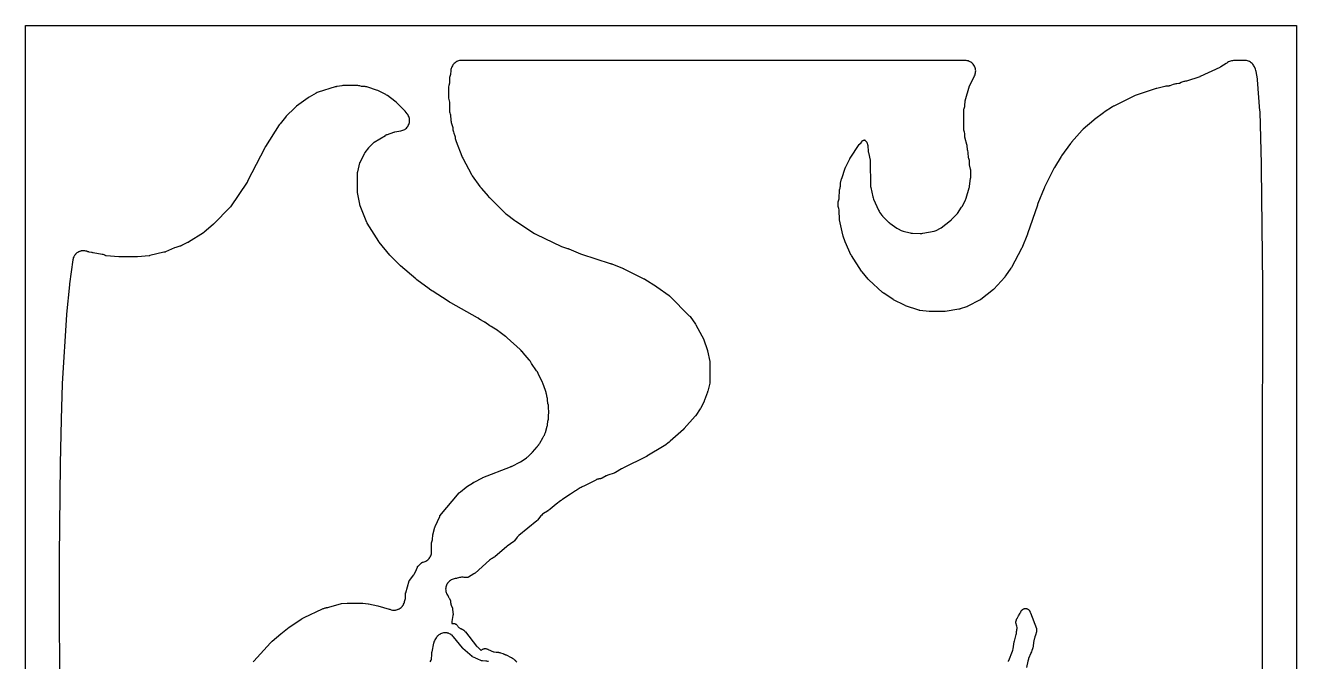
# Model space of a CAD drawing. Header units: millimetres. Extents: x 0 to 300, y 0 to 300.
# Drawn here: x 0 to 299.9, y 150 to 300 of the extents above; entities that cross this region are included whole.
import ezdxf

# ---------------------------------------------------------------- set-up
doc = ezdxf.new("R2010")
doc.units = ezdxf.units.MM
doc.layers.add('CUT', color=7, linetype='CONTINUOUS')

msp = doc.modelspace()

# ---------------------------------------------------------------- linework, layer by layer
at = {"layer": 'CUT'}
for points in [[(0, 0.06), (0, 299.94), (0, 299.95), (0, 299.98), (0, 299.99), (0.01, 300), (0.02, 300), (0.05, 300), (0.06, 300), (299.85, 300), (299.86, 300), (299.89, 300), (299.9, 300), (299.91, 300), (299.91, 299.99), (299.91, 299.98), (299.91, 299.95), (299.91, 299.94), (299.91, 0.06)], [(291.88, 113.52), (291.89, 159.26), (291.89, 159.28), (291.89, 159.3), (291.9, 159.51), (291.9, 159.52), (291.9, 192.03), (291.91, 238.92), (291.91, 238.94), (291.66, 266.31), (291.66, 266.36), (291.63, 267.35), (291.63, 267.37), (291.63, 267.38), (291.29, 279.65), (291.29, 279.69), (291.28, 279.89), (290.7, 287.17), (290.67, 287.42), (290.36, 289.13), (290.29, 289.4), (290.2, 289.66), (289.96, 290.22), (289.85, 290.45), (289.72, 290.65), (289.57, 290.85), (289.41, 291.03), (289.22, 291.19), (289.02, 291.33), (288.81, 291.46), (288.59, 291.56), (288.36, 291.64), (288.12, 291.7), (287.88, 291.73), (287.63, 291.74), (285.02, 291.71), (284.77, 291.69), (284.53, 291.65), (284.29, 291.59), (284.05, 291.5), (283.83, 291.39), (283.62, 291.26), (283.42, 291.11), (283.31, 291.01), (283.3, 291.01), (283.28, 290.99), (282.04, 290.25), (282, 290.23), (281.99, 290.22), (281.96, 290.21), (281.88, 290.16), (281.78, 290.11), (277.19, 287.95), (277.17, 287.94), (277.13, 287.93), (277.12, 287.92), (277.08, 287.91), (273.94, 286.86), (273.86, 286.84), (273.85, 286.84), (273.83, 286.83), (273.82, 286.83), (273.81, 286.83), (273.8, 286.82), (273.78, 286.82), (273.74, 286.82), (273.5, 286.79), (273.28, 286.75), (273.06, 286.7), (272.86, 286.62), (272.65, 286.53), (272.26, 286.32), (272.23, 286.31), (272.19, 286.29), (272.16, 286.28), (272.14, 286.28), (272.13, 286.27), (272.12, 286.27), (272.1, 286.27), (271.63, 286.25), (271.4, 286.22), (271.17, 286.18), (271.13, 286.17), (270.83, 286.07), (269.99, 285.74), (269.98, 285.73), (269.97, 285.73), (269.94, 285.72), (269.92, 285.72), (269.86, 285.72), (269.75, 285.71), (269.47, 285.69), (269.46, 285.69), (269.42, 285.69), (269.3, 285.68), (269.26, 285.68), (269.05, 285.66), (268.85, 285.61), (266.93, 285.13), (266.9, 285.12), (266.85, 285.11), (266.78, 285.1), (266.52, 285.03), (261.84, 283.46), (261.52, 283.33), (261.5, 283.32), (261.5, 283.31), (256.83, 280.97), (256.74, 280.93), (256.47, 280.78), (254.49, 279.52), (254.33, 279.41), (252.25, 277.85), (252.15, 277.77), (252.09, 277.72), (252.04, 277.68), (249.57, 275.52), (249.45, 275.41), (249.43, 275.39), (249.33, 275.28), (246.83, 272.47), (246.82, 272.46), (246.8, 272.43), (246.73, 272.36), (246.69, 272.32), (246.58, 272.17), (244.46, 269.29), (244.33, 269.1), (242.77, 266.52), (242.76, 266.49), (242.73, 266.44), (242.69, 266.37), (242.64, 266.28), (242.63, 266.27), (240.44, 261.9), (240.42, 261.86), (240.4, 261.82), (240.32, 261.63), (238.87, 257.99), (238.81, 257.81), (238.76, 257.67), (238.75, 257.63), (236.46, 250.86), (236.46, 250.85), (236.46, 250.84), (236.43, 250.76), (235.07, 247.5), (235.06, 247.48), (235.06, 247.47), (235.04, 247.44), (232.62, 242.89), (232.6, 242.85), (232.6, 242.84), (232.52, 242.73), (231.23, 240.95), (231.2, 240.91), (231.13, 240.81), (231.1, 240.77), (231.08, 240.74), (231.06, 240.71), (231.04, 240.68), (228.48, 237.84), (228.47, 237.82), (228.45, 237.8), (228.41, 237.77), (225.38, 235.34), (225.36, 235.32), (225.35, 235.32), (225.33, 235.3), (225.27, 235.27), (222.16, 233.7), (222.1, 233.67), (222.08, 233.66), (222.01, 233.64), (220.55, 233.15), (220.48, 233.12), (220.46, 233.11), (220.41, 233.1), (220.39, 233.09), (220.37, 233.09), (220.32, 233.08), (220.27, 233.07), (220.2, 233.07), (217.03, 232.53), (216.98, 232.52), (216.95, 232.52), (216.91, 232.52), (216.83, 232.52), (213.35, 232.53), (213.34, 232.53), (213.33, 232.53), (213.27, 232.53), (213.21, 232.54), (211.01, 232.8), (210.98, 232.8), (210.97, 232.8), (210.95, 232.81), (210.94, 232.81), (210.91, 232.82), (210.86, 232.83), (210.82, 232.84), (207.62, 233.91), (207.56, 233.94), (207.44, 234), (207.43, 234), (204.84, 235.29), (204.82, 235.3), (204.73, 235.35), (202.55, 236.83), (202.52, 236.85), (202.51, 236.86), (202.45, 236.9), (202.3, 237), (202.29, 237.01), (202.28, 237.01), (202.24, 237.05), (198.96, 240.04), (198.84, 240.16), (197.42, 241.86), (197.39, 241.9), (197.34, 241.96), (197.33, 241.98), (197.25, 242.08), (194.89, 245.74), (194.79, 245.88), (194.77, 245.92), (193.46, 248.82), (193.44, 248.87), (193.42, 248.94), (192.96, 250.31), (192.96, 250.32), (192.94, 250.37), (192.89, 250.52), (192.89, 250.53), (192.87, 250.57), (192.86, 250.61), (192.85, 250.62), (192.84, 250.65), (192.84, 250.66), (192.05, 254.17), (192.04, 254.2), (192.04, 254.22), (192.04, 254.28), (191.99, 256.28), (191.97, 256.55), (191.92, 256.81), (191.84, 257.06), (191.77, 257.28), (191.76, 257.3), (191.76, 257.32), (191.75, 257.42), (191.75, 258.23), (191.76, 258.33), (191.76, 258.35), (191.78, 258.4), (191.86, 258.64), (191.93, 258.89), (191.98, 259.14), (192, 259.4), (192.04, 261.02), (192.04, 261.07), (192.04, 261.09), (192.05, 261.12), (192.05, 261.13), (192.1, 261.24), (192.17, 261.45), (192.23, 261.66), (192.26, 261.87), (192.28, 262.09), (192.3, 262.63), (192.31, 262.73), (192.31, 262.77), (192.31, 262.78), (192.31, 262.79), (192.31, 262.8), (192.32, 262.81), (192.32, 262.84), (192.58, 263.85), (192.59, 263.88), (192.59, 263.89), (192.6, 263.93), (193.4, 266.33), (193.42, 266.4), (193.48, 266.5), (193.48, 266.51), (194.49, 268.55), (194.53, 268.62), (194.54, 268.64), (194.58, 268.71), (196.74, 271.92), (196.78, 271.97), (196.78, 271.98), (196.79, 271.99), (196.8, 272), (196.84, 272.03), (196.85, 272.04), (196.87, 272.06), (197.15, 272.35), (197.16, 272.37), (197.17, 272.38), (197.18, 272.39), (197.19, 272.4), (197.2, 272.41), (197.21, 272.42), (197.61, 272.84), (197.66, 272.88), (197.67, 272.89), (197.68, 272.9), (197.71, 272.91), (197.76, 272.93), (197.8, 272.94), (197.82, 272.95), (197.88, 272.97), (197.89, 272.97), (197.97, 272.98), (197.99, 272.99), (198, 272.99), (198.01, 272.99), (198.01, 272.98), (198.02, 272.98), (198.03, 272.97), (198.12, 272.89), (198.4, 272.6), (198.43, 272.57), (198.44, 272.55), (198.46, 272.53), (198.47, 272.52), (198.48, 272.48), (198.77, 271.72), (198.78, 271.69), (198.78, 271.68), (198.79, 271.65), (198.79, 271.63), (198.79, 271.52), (198.84, 270.42), (198.86, 270.21), (198.9, 270), (199.29, 268.22), (199.29, 268.21), (199.3, 268.18), (199.31, 268.12), (199.33, 268.06), (199.33, 268.05), (199.33, 268.04), (199.33, 268.03), (199.33, 268), (199.33, 267.94), (199.4, 262.25), (199.42, 262.01), (199.45, 261.77), (199.91, 259.58), (199.98, 259.31), (200.08, 259.06), (201.28, 256.41), (201.39, 256.2), (201.51, 256), (201.96, 255.36), (202.01, 255.3), (202.04, 255.26), (202.11, 255.18), (202.18, 255.08), (202.24, 255.01), (202.37, 254.87), (203.52, 253.72), (203.73, 253.54), (203.78, 253.5), (203.91, 253.4), (205.58, 252.23), (205.73, 252.13), (205.89, 252.04), (206.61, 251.68), (206.85, 251.58), (207.1, 251.5), (208.71, 251.08), (208.98, 251.03), (209.26, 251), (211.14, 250.94), (211.22, 250.94), (211.24, 250.94), (211.48, 250.95), (211.72, 250.99), (214.39, 251.51), (214.62, 251.56), (214.85, 251.64), (215.07, 251.74), (215.72, 252.08), (215.9, 252.19), (216.07, 252.31), (218.25, 253.97), (218.51, 254.19), (218.52, 254.2), (218.53, 254.21), (219.62, 255.31), (219.77, 255.48), (219.9, 255.66), (220.89, 257.11), (221.07, 257.4), (221.79, 258.84), (221.87, 259.04), (221.95, 259.25), (222.68, 261.7), (222.72, 261.89), (222.76, 262.08), (223, 263.87), (223.02, 264.18), (223.03, 265.57), (223.02, 265.85), (222.97, 266.13), (222.81, 266.85), (222.78, 266.96), (222.78, 267.04), (222.74, 267.94), (222.72, 268.17), (222.67, 268.4), (222.61, 268.63), (222.54, 268.79), (222.54, 268.81), (222.53, 268.82), (222.53, 268.84), (222.52, 268.85), (222.5, 268.92), (222.5, 268.94), (222.5, 268.96), (222.5, 268.97), (222.46, 269.87), (222.43, 270.15), (222.37, 270.42), (222.29, 270.68), (222.24, 270.79), (222.24, 270.81), (222.23, 270.85), (222.23, 270.87), (222.2, 271.43), (222.17, 271.69), (222.11, 271.95), (221.74, 273.34), (221.73, 273.38), (221.67, 273.62), (221.67, 273.63), (221.67, 273.64), (221.67, 273.73), (221.65, 274.26), (221.62, 274.53), (221.57, 274.8), (221.49, 275.06), (221.41, 275.28), (221.4, 275.29), (221.4, 275.3), (221.4, 275.31), (221.4, 275.33), (221.4, 280.13), (221.4, 280.15), (221.4, 280.17), (221.41, 280.21), (221.42, 280.24), (221.43, 280.26), (221.49, 280.42), (221.56, 280.66), (221.61, 280.91), (221.64, 281.17), (221.68, 282.05), (221.68, 282.16), (221.68, 282.17), (221.68, 282.19), (221.7, 282.25), (222.77, 285.73), (222.79, 285.79), (222.8, 285.82), (223.94, 288.11), (224.04, 288.33), (224.11, 288.56), (224.16, 288.79), (224.19, 289.03), (224.2, 289.27), (224.18, 289.52), (224.14, 289.75), (224.08, 289.99), (223.99, 290.21), (223.89, 290.43), (223.76, 290.64), (223.61, 290.83), (223.45, 291.01), (223.27, 291.17), (223.07, 291.31), (222.86, 291.43), (222.64, 291.53), (222.42, 291.62), (222.18, 291.67), (221.94, 291.71), (221.7, 291.72), (137.71, 291.74), (102.92, 291.75), (102.68, 291.74), (102.44, 291.7), (102.21, 291.65), (101.98, 291.57), (101.77, 291.47), (101.56, 291.35), (101.36, 291.21), (101.18, 291.05), (101.02, 290.87), (100.87, 290.68), (100.74, 290.48), (100.64, 290.26), (100.6, 290.16), (100.59, 290.14), (100.55, 290.05), (100.55, 290.04), (100.47, 289.83), (100.4, 289.6), (100.35, 289.36), (100.33, 289.12), (100.31, 288.64), (100.31, 288.54), (100.29, 288.46), (100.28, 288.44), (100.19, 288.22), (100.13, 287.98), (100.08, 287.74), (100.06, 287.5), (100.02, 286.4), (100.02, 286.32), (100.02, 286.31), (100.01, 286.26), (100, 286.22), (99.98, 286.15), (99.96, 286.11), (99.94, 286.05), (99.87, 285.8), (99.83, 285.55), (99.81, 285.3), (99.78, 283.38), (99.79, 283.11), (99.83, 282.85), (100.02, 281.88), (100.03, 281.85), (100.03, 281.82), (100.03, 281.79), (100.03, 281.74), (100.03, 281.72), (100.07, 279.92), (100.09, 279.64), (100.15, 279.36), (100.23, 279.09), (100.26, 279.01), (100.29, 278.95), (100.3, 278.91), (100.3, 278.9), (100.3, 278.89), (100.3, 278.88), (100.3, 278.82), (100.3, 278.75), (100.35, 277.76), (100.37, 277.55), (100.41, 277.35), (100.46, 277.14), (100.83, 275.96), (100.85, 275.88), (100.85, 275.87), (100.85, 275.78), (100.87, 275.4), (100.9, 275.14), (100.96, 274.88), (101.04, 274.63), (101.3, 273.96), (101.31, 273.93), (101.38, 273.77), (101.39, 273.73), (101.39, 273.72), (101.4, 273.71), (101.4, 273.7), (101.4, 273.67), (101.43, 273.37), (101.46, 273.12), (101.52, 272.89), (101.6, 272.66), (102.98, 269.19), (102.99, 269.16), (103.06, 268.96), (103.17, 268.74), (105.25, 264.88), (105.24, 264.88), (105.25, 264.86), (105.28, 264.82), (105.34, 264.7), (105.44, 264.54), (107.21, 262.02), (107.35, 261.85), (107.41, 261.79), (107.49, 261.69), (107.5, 261.68), (107.53, 261.65), (109.24, 259.66), (109.28, 259.62), (109.43, 259.45), (109.45, 259.43), (109.47, 259.42), (113.29, 255.67), (113.53, 255.46), (115.49, 253.97), (115.54, 253.93), (115.7, 253.81), (120.12, 250.94), (120.4, 250.79), (126.5, 247.87), (126.71, 247.78), (126.93, 247.71), (127.91, 247.44), (127.98, 247.42), (127.99, 247.41), (128.04, 247.39), (128.07, 247.38), (128.17, 247.34), (128.2, 247.32), (130.97, 246.17), (131.16, 246.1), (138, 243.89), (138.08, 243.86), (138.16, 243.84), (138.2, 243.82), (138.22, 243.81), (138.26, 243.8), (138.29, 243.79), (138.33, 243.78), (138.34, 243.78), (140.85, 242.77), (140.87, 242.76), (141.01, 242.7), (141.08, 242.67), (141.2, 242.62), (145.94, 240.25), (146.02, 240.22), (146.04, 240.21), (146.12, 240.16), (148.89, 238.48), (148.9, 238.47), (148.92, 238.46), (149.01, 238.39), (151.87, 236.28), (151.94, 236.22), (151.97, 236.2), (152.01, 236.16), (156.63, 231.54), (156.72, 231.44), (156.73, 231.44), (156.75, 231.41), (156.82, 231.33), (158.1, 229.56), (158.12, 229.52), (158.18, 229.42), (160.05, 225.95), (160.07, 225.92), (160.07, 225.9), (160.08, 225.89), (160.09, 225.86), (160.84, 223.61), (160.85, 223.56), (160.88, 223.48), (160.91, 223.39), (160.92, 223.34), (160.95, 223.27), (160.95, 223.26), (160.96, 223.24), (161.49, 220.79), (161.5, 220.75), (161.5, 220.71), (161.5, 220.69), (161.49, 215.9), (161.49, 215.89), (161.47, 215.74), (161.46, 215.68), (161.45, 215.67), (160.98, 213.75), (160.95, 213.65), (160.94, 213.63), (160.91, 213.54), (160.2, 211.6), (160.15, 211.48), (160.13, 211.43), (160.11, 211.37), (160.03, 211.19), (159.27, 209.71), (159.22, 209.6), (159.2, 209.57), (158.17, 208.03), (158.08, 207.92), (158.07, 207.9), (158.04, 207.87), (155.46, 204.95), (155.44, 204.93), (155.43, 204.92), (155.4, 204.89), (155.33, 204.83), (155.3, 204.81), (155.23, 204.76), (152.15, 201.98), (152.06, 201.89), (151.95, 201.78), (151.92, 201.75), (150.88, 200.98), (150.85, 200.96), (150.82, 200.94), (150.78, 200.91), (150.69, 200.85), (146.61, 198.4), (146.6, 198.39), (146.57, 198.38), (146.57, 198.37), (146.56, 198.37), (140.94, 195.59), (140.88, 195.56), (140.87, 195.56), (140.67, 195.45), (139.25, 194.58), (139.17, 194.55), (139.01, 194.47), (138.99, 194.46), (138.94, 194.44), (137.42, 193.94), (137.22, 193.86), (137.06, 193.78), (137.02, 193.76), (136.05, 193.27), (135.92, 193.2), (135.84, 193.14), (135.83, 193.14), (135.82, 193.14), (135.8, 193.14), (135.78, 193.13), (135.77, 193.13), (135.73, 193.12), (135.71, 193.12), (135.53, 193.1), (135.46, 193.09), (135.41, 193.08), (135.32, 193.06), (135.19, 193.04), (134.98, 192.98), (134.78, 192.9), (134.77, 192.9), (134.58, 192.81), (134.57, 192.81), (131.94, 191.42), (131.35, 191.19), (131.12, 191.08), (130.89, 190.95), (130.18, 190.49), (129.99, 190.38), (129.98, 190.38), (129.96, 190.37), (129.79, 190.28), (129.77, 190.27), (129.76, 190.27), (129.56, 190.14), (129.55, 190.14), (128.62, 189.51), (128.24, 189.25), (126.73, 188.23), (126.54, 188.11), (126.49, 188.08), (126.47, 188.06), (126.46, 188.06), (126.37, 187.99), (126.36, 187.98), (126.32, 187.95), (126.29, 187.94), (126.28, 187.93), (125.24, 187.1), (123.82, 185.97), (123.79, 185.95), (123.72, 185.88), (123.26, 185.52), (123.22, 185.49), (123.18, 185.46), (123.14, 185.44), (122.26, 184.89), (122.03, 184.73), (121.83, 184.55), (121.64, 184.35), (120.85, 183.38), (120.83, 183.35), (120.8, 183.33), (120.64, 183.19), (116.45, 179.75), (116.27, 179.59), (116.25, 179.57), (116.23, 179.55), (116.04, 179.33), (115.38, 178.5), (115.35, 178.47), (115.34, 178.45), (115.32, 178.42), (115.3, 178.4), (115.29, 178.39), (115.28, 178.38), (115.22, 178.33), (113.66, 177.21), (113.49, 177.08), (110.79, 174.76), (110.73, 174.7), (110.65, 174.63), (110.64, 174.62), (110.63, 174.61), (110.59, 174.59), (110.1, 174.33), (110.08, 174.32), (110.03, 174.29), (109.89, 174.21), (109.71, 174.08), (109.53, 173.94), (106.09, 170.86), (106.07, 170.85), (106.03, 170.81), (105.99, 170.78), (105.98, 170.77), (105.97, 170.76), (105.96, 170.76), (105.94, 170.74), (105.92, 170.73), (105.79, 170.66), (104.53, 169.92), (104.46, 169.87), (104.43, 169.85), (104.41, 169.84), (104.39, 169.83), (104.38, 169.82), (104.37, 169.82), (104.36, 169.82), (104.33, 169.82), (104.28, 169.82), (103.8, 169.81), (103.73, 169.81), (103.71, 169.81), (103.7, 169.81), (103.67, 169.82), (103.63, 169.83), (103.54, 169.85), (103.29, 169.88), (103.11, 169.88), (103.04, 169.88), (102.86, 169.88), (102.62, 169.85), (102.38, 169.8), (102.14, 169.73), (101.89, 169.64), (101.72, 169.57), (101.69, 169.56), (101.65, 169.56), (101.4, 169.55), (101.16, 169.51), (100.92, 169.45), (100.69, 169.37), (100.47, 169.26), (100.26, 169.14), (100.06, 168.99), (99.88, 168.83), (99.88, 168.82), (99.72, 168.65), (99.72, 168.64), (99.57, 168.45), (99.57, 168.44), (99.45, 168.24), (99.45, 168.23), (99.34, 168.02), (99.34, 168.01), (99.26, 167.79), (99.26, 167.78), (99.2, 167.55), (99.2, 167.54), (99.16, 167.31), (99.16, 167.3), (99.15, 167.06), (99.15, 167.05), (99.16, 166.8), (99.2, 166.56), (99.26, 166.32), (99.34, 166.09), (99.45, 165.87), (99.57, 165.66), (99.64, 165.57), (99.69, 165.51), (99.7, 165.5), (99.71, 165.48), (99.72, 165.46), (99.73, 165.45), (99.74, 165.43), (99.77, 165.37), (99.8, 165.3), (99.84, 165.22), (99.89, 165.12), (99.91, 165.07), (99.99, 164.93), (100.03, 164.86), (100.23, 164.45), (100.25, 164.4), (100.26, 164.37), (100.26, 164.36), (100.27, 164.35), (100.27, 164.32), (100.32, 163.92), (100.35, 163.71), (100.4, 163.51), (100.46, 163.32), (100.75, 162.56), (100.75, 162.55), (100.76, 162.52), (100.79, 162.45), (100.79, 162.43), (100.79, 162.42), (100.8, 162.24), (100.9, 161.13), (100.9, 161.11), (100.9, 161.1), (100.9, 161.07), (100.9, 161.06), (100.9, 161.04), (100.88, 160.93), (100.87, 160.88), (100.64, 159.45), (100.62, 159.26), (100.61, 159.06), (100.61, 159.01), (100.61, 158.97), (100.7, 158.99), (100.81, 159.01), (100.93, 159.01), (101.05, 159), (101.17, 158.98), (101.28, 158.95), (101.39, 158.91), (101.5, 158.85), (101.6, 158.79), (101.7, 158.72), (101.78, 158.63), (101.86, 158.54), (101.93, 158.45), (102.01, 158.31), (102.09, 158.2), (102.16, 158.12), (102.26, 158.03), (102.38, 157.94), (102.46, 157.89), (102.58, 157.83), (102.72, 157.77), (102.73, 157.77), (102.77, 157.75), (102.78, 157.75), (102.89, 157.71), (103, 157.65), (103.01, 157.65), (103.01, 157.64), (103.12, 157.59), (103.21, 157.53), (103.28, 157.48), (103.3, 157.47), (103.31, 157.46), (103.32, 157.46), (103.34, 157.44), (103.36, 157.42), (103.4, 157.4), (103.49, 157.33), (103.57, 157.25), (103.59, 157.22), (103.64, 157.16), (103.66, 157.14), (103.67, 157.13), (103.71, 157.08), (103.76, 157.03), (103.8, 156.98), (106.44, 153.65), (106.53, 153.55), (106.64, 153.45), (107.56, 152.64), (107.6, 152.7), (107.69, 152.78), (107.78, 152.85), (107.88, 152.91), (107.98, 152.97), (108.09, 153.01), (108.2, 153.04), (108.31, 153.06), (108.43, 153.07), (108.55, 153.07), (108.66, 153.05), (108.77, 153.03), (108.89, 153), (108.99, 152.95), (109.02, 152.93), (109.04, 152.92), (109.09, 152.89), (109.16, 152.86), (110.44, 152.3), (110.49, 152.28), (110.51, 152.27), (110.52, 152.27), (110.57, 152.27), (111.05, 152.24), (111.06, 152.24), (111.16, 152.24), (111.28, 152.23), (111.3, 152.22), (111.4, 152.21), (111.45, 152.21), (111.53, 152.19), (111.58, 152.18), (111.59, 152.18), (111.66, 152.17), (111.75, 152.15), (111.77, 152.14), (111.81, 152.14), (111.92, 152.11), (112.05, 152.07), (112.07, 152.06), (112.61, 151.88), (112.65, 151.87), (112.71, 151.85), (112.73, 151.85), (112.82, 151.82), (112.92, 151.77), (112.94, 151.77), (112.98, 151.75), (113.02, 151.74), (113.05, 151.73), (113.12, 151.7), (113.14, 151.69), (113.16, 151.68), (113.25, 151.64), (113.29, 151.62), (113.31, 151.61), (113.41, 151.57), (114.6, 150.95), (114.62, 150.94), (114.66, 150.92), (114.73, 150.88), (114.75, 150.87), (114.77, 150.86), (114.78, 150.85), (114.82, 150.83), (114.88, 150.8), (114.9, 150.79), (114.98, 150.74), (115.12, 150.64), (115.13, 150.63), (115.24, 150.55), (115.3, 150.5), (115.36, 150.45), (115.38, 150.43), (115.46, 150.36), (115.52, 150.31), (115.53, 150.3), (115.55, 150.28), (115.59, 150.24), (115.62, 150.21), (115.65, 150.18), (115.93, 149.88)], [(53.75, 149.96), (53.8, 150.03), (53.81, 150.04), (53.82, 150.05), (53.88, 150.12), (57.85, 154.4), (58.24, 154.79), (60.29, 156.52), (62.25, 158.1), (64.98, 159.94), (65.03, 159.97), (65.06, 159.99), (65.1, 160.02), (65.12, 160.03), (65.16, 160.06), (65.23, 160.11), (65.27, 160.13), (65.28, 160.13), (65.29, 160.14), (65.35, 160.17), (65.37, 160.18), (65.42, 160.2), (65.75, 160.36), (70.06, 162.4), (70.28, 162.5), (70.37, 162.54), (70.38, 162.55), (70.71, 162.64), (70.92, 162.7), (70.99, 162.71), (71.1, 162.71), (71.35, 162.75), (71.58, 162.81), (74.58, 163.71), (75.91, 163.74), (77.45, 163.75), (77.59, 163.75), (77.87, 163.75), (79.07, 163.76), (79.57, 163.76), (80.89, 163.63), (80.92, 163.62), (83.15, 163.16), (85.84, 162.39), (85.85, 162.39), (85.86, 162.39), (85.87, 162.38), (85.88, 162.38), (85.89, 162.38), (85.92, 162.37), (85.95, 162.35), (85.96, 162.35), (85.99, 162.33), (86.1, 162.28), (86.33, 162.21), (86.57, 162.15), (86.75, 162.14), (86.82, 162.13), (87.07, 162.12), (87.25, 162.14), (87.31, 162.14), (87.5, 162.18), (87.56, 162.19), (87.79, 162.25), (87.98, 162.33), (88.02, 162.34), (88.2, 162.44), (88.22, 162.45), (88.24, 162.46), (88.42, 162.58), (88.43, 162.58), (88.45, 162.59), (88.65, 162.75), (88.8, 162.9), (88.82, 162.92), (88.96, 163.09), (88.98, 163.11), (89.1, 163.29), (89.11, 163.3), (89.12, 163.31), (89.17, 163.4), (89.18, 163.43), (89.19, 163.45), (89.2, 163.46), (89.23, 163.51), (89.23, 163.52), (89.24, 163.53), (89.33, 163.74), (89.34, 163.76), (89.41, 163.99), (89.46, 164.18), (89.54, 164.43), (89.61, 164.65), (89.65, 164.88), (89.67, 165.11), (89.71, 166.04), (89.71, 166.06), (89.71, 166.09), (89.71, 166.11), (89.71, 166.12), (89.71, 166.14), (89.71, 166.15), (89.71, 166.16), (89.71, 166.17), (89.73, 166.21), (90.57, 169), (90.58, 169.04), (90.58, 169.05), (90.59, 169.06), (90.59, 169.07), (90.61, 169.09), (90.64, 169.14), (91.61, 170.43), (91.62, 170.44), (91.64, 170.46), (91.65, 170.48), (91.71, 170.57), (91.75, 170.63), (91.77, 170.66), (91.78, 170.68), (91.79, 170.69), (91.8, 170.71), (91.82, 170.73), (91.83, 170.76), (91.87, 170.84), (91.88, 170.85), (91.91, 170.91), (91.94, 170.97), (91.94, 170.99), (91.95, 171), (91.95, 171.01), (91.96, 171.03), (91.98, 171.07), (91.98, 171.08), (92, 171.11), (92.01, 171.14), (92.01, 171.15), (92.02, 171.18), (92.48, 172.25), (92.51, 172.33), (92.53, 172.38), (92.57, 172.46), (92.58, 172.47), (92.58, 172.48), (92.58, 172.49), (92.59, 172.5), (92.61, 172.52), (92.62, 172.53), (92.63, 172.53), (93.48, 173.3), (93.49, 173.31), (93.51, 173.33), (93.54, 173.35), (93.59, 173.38), (93.63, 173.41), (93.65, 173.42), (93.66, 173.43), (93.67, 173.43), (93.73, 173.44), (93.76, 173.45), (93.81, 173.46), (94.05, 173.52), (94.28, 173.6), (94.5, 173.71), (94.71, 173.83), (94.91, 173.98), (95.09, 174.14), (95.25, 174.33), (95.4, 174.52), (95.53, 174.73), (95.63, 174.95), (95.71, 175.18), (95.77, 175.42), (95.77, 175.45), (95.77, 175.47), (95.78, 175.49), (95.78, 175.5), (95.78, 175.51), (95.78, 175.52), (95.81, 175.67), (95.81, 175.7), (95.81, 175.71), (95.81, 175.73), (95.81, 175.78), (95.82, 175.91), (95.82, 175.95), (95.82, 175.96), (95.82, 175.97), (95.82, 175.98), (95.82, 176.02), (95.79, 177.83), (95.79, 177.87), (95.8, 177.93), (95.8, 177.94), (95.81, 177.96), (95.91, 178.25), (95.98, 178.48), (96.03, 178.72), (96.06, 178.96), (96.1, 179.69), (96.1, 179.81), (96.1, 179.83), (96.1, 179.85), (96.11, 179.89), (96.62, 181.68), (96.64, 181.74), (96.67, 181.83), (96.68, 181.84), (97.74, 184.21), (97.74, 184.22), (97.78, 184.31), (97.79, 184.32), (97.81, 184.35), (97.81, 184.36), (102.36, 189.79), (102.37, 189.81), (102.41, 189.84), (102.43, 189.86), (102.44, 189.86), (102.45, 189.87), (102.46, 189.88), (102.51, 189.92), (102.58, 189.97), (102.64, 190.01), (104, 191.11), (104.01, 191.11), (104.04, 191.14), (104.05, 191.15), (104.06, 191.16), (104.1, 191.19), (105.7, 192.25), (105.73, 192.27), (105.77, 192.29), (105.86, 192.34), (107.84, 193.33), (107.93, 193.37), (107.95, 193.38), (114.44, 195.92), (114.52, 195.96), (114.57, 195.98), (114.65, 196.01), (114.67, 196.02), (114.71, 196.04), (114.77, 196.06), (114.81, 196.08), (114.83, 196.09), (114.85, 196.1), (116.67, 197.03), (116.68, 197.04), (116.69, 197.04), (116.83, 197.13), (116.96, 197.2), (118.2, 198.03), (118.4, 198.18), (118.53, 198.3), (118.58, 198.34), (118.6, 198.36), (118.78, 198.52), (118.88, 198.61), (119.07, 198.8), (119.4, 199.11), (119.47, 199.17), (119.48, 199.18), (119.49, 199.19), (119.64, 199.36), (120.71, 200.66), (120.79, 200.75), (120.87, 200.84), (120.95, 200.93), (120.98, 200.96), (120.99, 200.97), (121.01, 200.99), (121.03, 201.02), (121.05, 201.05), (121.08, 201.08), (121.08, 201.09), (121.1, 201.11), (121.11, 201.12), (121.12, 201.13), (121.14, 201.15), (121.16, 201.18), (121.16, 201.19), (121.17, 201.2), (121.18, 201.21), (121.22, 201.26), (121.3, 201.4), (121.34, 201.46), (122.07, 202.76), (122.26, 203.1), (122.31, 203.19), (122.32, 203.21), (122.43, 203.41), (122.45, 203.44), (122.54, 203.62), (122.58, 203.7), (122.67, 203.98), (123.1, 205.47), (123.15, 205.68), (123.19, 205.9), (123.26, 206.58), (123.26, 206.59), (123.26, 206.61), (123.27, 206.63), (123.27, 206.64), (123.27, 206.65), (123.38, 207.12), (123.42, 207.39), (123.44, 207.66), (123.44, 208.28), (123.44, 208.31), (123.44, 208.33), (123.44, 208.35), (123.44, 208.37), (123.46, 208.47), (123.47, 208.77), (123.45, 209.89), (123.45, 209.9), (123.45, 209.91), (123.45, 209.93), (123.45, 209.95), (123.44, 210.17), (123.4, 210.43), (123.33, 210.68), (123.3, 210.74), (123.29, 210.76), (123.28, 210.79), (123.28, 210.8), (123.27, 210.82), (123.27, 210.83), (123.27, 210.84), (123.26, 210.86), (123.25, 210.89), (123.24, 210.91), (123.24, 210.93), (123.24, 210.94), (123.23, 210.95), (123.23, 210.97), (123.23, 210.98), (123.23, 211.08), (123.21, 211.48), (123.2, 211.77), (123.18, 212.03), (123.13, 212.29), (122.91, 213.15), (122.9, 213.21), (122.89, 213.21), (122.84, 213.42), (122.22, 215.24), (122.2, 215.3), (122.19, 215.32), (122.18, 215.34), (122.17, 215.37), (122.17, 215.38), (122.17, 215.39), (122.16, 215.42), (122.15, 215.44), (122.15, 215.45), (122.14, 215.47), (122.1, 215.59), (122.09, 215.63), (122.08, 215.67), (122.07, 215.68), (122.03, 215.78), (121.99, 215.88), (121.98, 215.89), (121, 217.86), (121, 217.87), (120.99, 217.89), (120.96, 217.95), (120.78, 218.3), (120.61, 218.58), (119.43, 220.32), (119.13, 220.78), (119.11, 220.82), (119.08, 220.86), (119.06, 220.88), (119.03, 220.92), (119.02, 220.94), (118.99, 220.99), (118.96, 221.02), (118.94, 221.04), (118.91, 221.08), (118.89, 221.11), (118.89, 221.12), (118.88, 221.13), (118.87, 221.14), (118.86, 221.15), (117.46, 222.81), (117.24, 223.04), (117.2, 223.07), (117.19, 223.08), (117.17, 223.1), (117.15, 223.12), (117.14, 223.13), (117.13, 223.14), (116.95, 223.36), (116.83, 223.5), (116.82, 223.51), (116.72, 223.6), (113.67, 226.33), (113.63, 226.37), (113.57, 226.42), (113.48, 226.5), (113.33, 226.62), (113.3, 226.64), (111.66, 227.83), (111.64, 227.85), (111.5, 227.95), (109.85, 229.01), (109.71, 229.1), (109.58, 229.19), (108.38, 230.02), (108.35, 230.04), (108.26, 230.1), (108.23, 230.12), (108.07, 230.22), (107.39, 230.61), (107.01, 230.85), (106.94, 230.89), (106.86, 230.94), (106.79, 230.98), (106.69, 231.04), (100.38, 234.58), (100.25, 234.65), (100.24, 234.65), (100.23, 234.66), (100.21, 234.67), (100.2, 234.67), (100.18, 234.68), (100.17, 234.69), (100.15, 234.71), (100.12, 234.72), (100.11, 234.73), (100.09, 234.74), (100.07, 234.76), (99.24, 235.29), (96.45, 237.1), (96.33, 237.18), (96.12, 237.32), (96.08, 237.34), (96.07, 237.34), (96.05, 237.35), (96.02, 237.37), (95.44, 237.75), (95.43, 237.76), (95.4, 237.78), (95.37, 237.8), (95.35, 237.81), (95.31, 237.84), (95.3, 237.84), (95.28, 237.86), (95.27, 237.87), (95.25, 237.88), (92.32, 240.03), (92.28, 240.06), (92.28, 240.07), (92.25, 240.1), (92.21, 240.13), (92.1, 240.23), (88.5, 243.3), (88.48, 243.31), (88.46, 243.34), (88.41, 243.39), (87.42, 244.38), (87.33, 244.47), (86.12, 245.68), (86, 245.81), (85.98, 245.84), (85.97, 245.86), (83.48, 248.89), (83.4, 248.98), (83.4, 248.99), (83.38, 249.02), (80.64, 253.39), (80.63, 253.42), (80.57, 253.52), (80.57, 253.53), (80.56, 253.54), (79.01, 257.44), (78.97, 257.53), (78.95, 257.57), (78.93, 257.63), (78.93, 257.64), (78.92, 257.65), (78.92, 257.66), (78.92, 257.68), (78.91, 257.75), (78.9, 257.75), (78.88, 257.89), (78.36, 260.61), (78.35, 260.66), (78.35, 260.68), (78.38, 265.33), (78.38, 265.35), (78.38, 265.37), (78.39, 265.42), (78.4, 265.5), (78.93, 267.64), (78.93, 267.66), (78.94, 267.68), (78.96, 267.71), (79.99, 269.79), (80.05, 269.87), (80.11, 269.97), (80.11, 269.98), (80.15, 270.02), (81.02, 271.17), (81.06, 271.23), (81.11, 271.28), (81.12, 271.29), (82.2, 272.38), (82.28, 272.44), (82.31, 272.47), (82.32, 272.47), (84.92, 274.08), (84.94, 274.09), (85.11, 274.19), (85.18, 274.24), (85.2, 274.25), (85.21, 274.25), (85.22, 274.25), (85.22, 274.26), (85.39, 274.3), (86.96, 274.83), (86.98, 274.83), (87.15, 274.88), (88.58, 275.14), (88.82, 275.2), (89.05, 275.28), (89.28, 275.38), (89.49, 275.5), (89.69, 275.65), (89.88, 275.81), (90.04, 275.99), (90.19, 276.19), (90.32, 276.4), (90.43, 276.62), (90.52, 276.85), (90.58, 277.09), (90.62, 277.33), (90.63, 277.58), (90.62, 277.83), (90.59, 278.07), (90.53, 278.31), (90.45, 278.54), (90.34, 278.77), (90.22, 278.98), (90.07, 279.18), (89.59, 279.77), (89.56, 279.81), (89.39, 280), (87.44, 281.93), (87.16, 282.16), (85.39, 283.46), (85.22, 283.58), (85.03, 283.68), (83.16, 284.62), (83.16, 284.63), (83.14, 284.64), (82.81, 284.77), (80.8, 285.44), (80.58, 285.5), (80.35, 285.55), (80.12, 285.57), (79.44, 285.6), (79.43, 285.6), (79.35, 285.61), (79.31, 285.61), (79.29, 285.61), (79.28, 285.62), (78.91, 285.73), (78.68, 285.78), (78.44, 285.82), (78.2, 285.83), (75.08, 285.83), (74.86, 285.82), (74.65, 285.79), (73.57, 285.6), (73.4, 285.57), (73.32, 285.56), (73.07, 285.5), (69.1, 284.26), (68.86, 284.16), (68.62, 284.05), (66.97, 283.12), (66.73, 282.96), (63.97, 280.95), (63.88, 280.88), (63.83, 280.84), (63.62, 280.66), (63.61, 280.65), (63.57, 280.61), (61.53, 278.57), (61.38, 278.4), (60.07, 276.83), (59.88, 276.57), (56.62, 271.43), (56.61, 271.42), (56.6, 271.4), (56.59, 271.38), (56.57, 271.34), (56.56, 271.33), (56.47, 271.17), (52.42, 263.27), (52.4, 263.23), (52.36, 263.16), (52.28, 263.04), (48.4, 257.26), (48.36, 257.21), (48.35, 257.2), (48.33, 257.18), (48.27, 257.11), (44.36, 253.15), (44.32, 253.11), (44.27, 253.06), (42.2, 251.27), (42.13, 251.21), (42.08, 251.17), (42.06, 251.15), (41.99, 251.1), (38.5, 248.93), (38.46, 248.91), (38.36, 248.85), (38.27, 248.79), (38.25, 248.78), (36.86, 248.08), (36.79, 248.05), (36.78, 248.05), (36.72, 248.02), (36.7, 248), (36.67, 247.99), (36.54, 247.96), (36.46, 247.93), (35.48, 247.65), (35.15, 247.53), (33.05, 246.6), (32.99, 246.57), (32.96, 246.56), (32.95, 246.56), (32.91, 246.55), (32.88, 246.54), (32.78, 246.53), (32.78, 246.52), (32.66, 246.5), (29.38, 245.74), (29.25, 245.71), (29.19, 245.7), (29.17, 245.7), (26.44, 245.43), (26.43, 245.43), (26.33, 245.42), (26.3, 245.42), (22.17, 245.41), (22.12, 245.41), (22.06, 245.41), (22, 245.41), (19.03, 245.69), (18.98, 245.7), (18.97, 245.7), (18.95, 245.71), (18.94, 245.71), (18.91, 245.72), (18.9, 245.73), (18.89, 245.73), (18.86, 245.75), (18.82, 245.77), (18.73, 245.81), (18.54, 245.88), (18.34, 245.95), (18.14, 245.99), (15.97, 246.38), (15.88, 246.4), (15.78, 246.42), (15.56, 246.46), (15.01, 246.56), (14.99, 246.56), (14.97, 246.57), (14.93, 246.58), (14.92, 246.58), (14.77, 246.63), (14.76, 246.63), (14.67, 246.66), (14.5, 246.73), (14.45, 246.74), (14.26, 246.8), (14.24, 246.8), (14.23, 246.81), (14.22, 246.81), (14.02, 246.84), (13.98, 246.85), (13.86, 246.86), (13.85, 246.86), (13.77, 246.87), (13.73, 246.87), (13.53, 246.87), (13.49, 246.86), (13.38, 246.85), (13.36, 246.85), (13.35, 246.85), (13.28, 246.84), (13.25, 246.84), (13.18, 246.82), (13.15, 246.81), (13.14, 246.81), (13.1, 246.8), (13.04, 246.79), (13.01, 246.78), (12.8, 246.72), (12.78, 246.71), (12.76, 246.7), (12.74, 246.69), (12.73, 246.69), (12.58, 246.62), (12.55, 246.61), (12.48, 246.57), (12.36, 246.51), (12.34, 246.49), (12.16, 246.37), (12.14, 246.35), (12.08, 246.3), (11.97, 246.21), (11.95, 246.2), (11.79, 246.03), (11.78, 246.02), (11.64, 245.84), (11.63, 245.83), (11.61, 245.8), (11.6, 245.78), (11.59, 245.76), (11.5, 245.63), (11.5, 245.62), (11.39, 245.41), (11.3, 245.19), (11.3, 245.18), (11.23, 244.95), (11.18, 244.71), (10.41, 239.04), (10.41, 239.01), (10.4, 238.93), (10.39, 238.87), (9.69, 231.89), (9.68, 231.74), (8.69, 215.59), (8.69, 215.44), (8.69, 215.43), (8.47, 207.15), (8.47, 207.13), (8.47, 207.09), (8.19, 196.66), (8.19, 196.59), (8.19, 196.53), (8, 174.74), (8, 174.72), (8.01, 134.12)], [(231.91, 149.98), (231.93, 150.05), (231.95, 150.11), (231.97, 150.17), (231.97, 150.18), (231.99, 150.22), (232.87, 152.47), (232.95, 152.71), (233.01, 152.97), (233.28, 154.63), (233.3, 154.74), (233.31, 154.77), (233.33, 154.83), (233.33, 154.84), (233.71, 156.08), (233.78, 156.36), (233.81, 156.65), (233.83, 156.91), (233.85, 157.08), (233.86, 157.12), (233.86, 157.15), (233.89, 157.28), (233.94, 157.54), (233.96, 157.8), (233.95, 158.06), (233.92, 158.32), (233.85, 158.58), (233.74, 158.95), (233.73, 158.98), (233.72, 159.02), (233.71, 159.05), (233.7, 159.08), (233.7, 159.1), (233.7, 159.12), (233.69, 159.17), (233.69, 159.21), (233.69, 159.32), (233.69, 159.38), (233.7, 159.43), (233.7, 159.44), (233.72, 159.53), (233.74, 159.6), (233.81, 159.87), (233.85, 159.99), (233.86, 160), (233.89, 160.07), (233.92, 160.13), (233.95, 160.18), (233.96, 160.19), (234.32, 160.82), (234.67, 161.41), (234.69, 161.44), (234.74, 161.53), (234.75, 161.54), (234.82, 161.67), (234.86, 161.76), (234.87, 161.76), (234.89, 161.8), (234.93, 161.9), (234.94, 161.91), (234.97, 161.95), (235, 162.01), (235.07, 162.09), (235.13, 162.17), (235.14, 162.17), (235.21, 162.23), (235.22, 162.24), (235.23, 162.25), (235.3, 162.31), (235.35, 162.34), (235.4, 162.37), (235.47, 162.41), (235.5, 162.43), (235.53, 162.44), (235.55, 162.45), (235.62, 162.47), (235.66, 162.48), (235.69, 162.48), (235.78, 162.5), (235.84, 162.5), (235.87, 162.51), (235.98, 162.51), (235.99, 162.51), (236.05, 162.51), (236.11, 162.5), (236.16, 162.49), (236.19, 162.48), (236.26, 162.47), (236.34, 162.44), (236.35, 162.44), (236.4, 162.42), (236.41, 162.41), (236.44, 162.4), (236.48, 162.37), (236.57, 162.32), (236.59, 162.31), (236.6, 162.3), (236.62, 162.29), (236.72, 162.21), (236.74, 162.19), (236.79, 162.14), (236.81, 162.13), (236.83, 162.09), (236.89, 162.01), (236.9, 162), (236.91, 161.99), (236.94, 161.92), (236.98, 161.85), (237.01, 161.77), (237.03, 161.72), (237.05, 161.65), (237.07, 161.6), (237.1, 161.5), (238.55, 157.77), (238.58, 157.7), (238.58, 157.69), (238.58, 157.64), (238.57, 157.64), (238.56, 157.38), (238.54, 157.12), (238.54, 157.03), (238.54, 157.02), (238.54, 157.01), (238.53, 157), (238.53, 156.99), (238.53, 156.98), (238.52, 156.94), (238.52, 156.93), (238.52, 156.92), (238.5, 156.88), (238.5, 156.87), (238.38, 156.48), (238.36, 156.41), (238.33, 156.34), (238.29, 156.21), (238.17, 155.83), (238.05, 155.45), (238.05, 155.44), (238.05, 155.43), (238.02, 155.31), (237.97, 155.11), (237.97, 155.1), (237.97, 155.09), (237.94, 154.93), (237.65, 153.16), (237.65, 153.15), (237.65, 153.13), (237.64, 153.1), (237.64, 153.09), (237.63, 153.06), (237.62, 153.05), (237.57, 152.92), (237.55, 152.86), (237.45, 152.6), (237.34, 152.33), (237.22, 152.03), (237.2, 151.98), (236.69, 150.7), (236.69, 150.69), (236.66, 150.63), (236.63, 150.55), (236.55, 150.33), (236.55, 150.31), (236.55, 150.29), (236.5, 150.1), (236.22, 148.61)], [(109.29, 149.99), (109.1, 150.04), (109.08, 150.05), (108.89, 150.08), (108.86, 150.09), (108.64, 150.11), (107.82, 150.15), (107.75, 150.15), (107.74, 150.15), (107.73, 150.15), (107.72, 150.15), (107.71, 150.15), (107.7, 150.16), (107.69, 150.16), (107.67, 150.16), (107.66, 150.17), (107.65, 150.17), (107.59, 150.19), (106.56, 150.65), (106.38, 150.73), (106.29, 150.77), (105.52, 151.11), (105.51, 151.11), (105.5, 151.11), (105.49, 151.12), (105.47, 151.13), (105.46, 151.14), (105.45, 151.15), (105.44, 151.15), (105.44, 151.16), (105.42, 151.17), (105.38, 151.2), (103.21, 153.08), (103.2, 153.09), (103.19, 153.1), (103.18, 153.11), (103.16, 153.13), (103.16, 153.14), (103.15, 153.15), (103.14, 153.15), (103.13, 153.16), (103.12, 153.17), (103.11, 153.18), (103.09, 153.21), (101, 155.84), (100.84, 156.02), (100.66, 156.19), (100.47, 156.33), (100.47, 156.34), (100.44, 156.36), (100.42, 156.37), (100.4, 156.38), (100.27, 156.46), (100.05, 156.57), (99.9, 156.63), (99.88, 156.64), (99.83, 156.66), (99.82, 156.66), (99.78, 156.67), (99.6, 156.72), (99.59, 156.72), (99.49, 156.74), (99.47, 156.75), (99.46, 156.75), (99.36, 156.77), (99.31, 156.77), (99.26, 156.77), (99.12, 156.78), (99.12, 156.79), (99.04, 156.78), (98.99, 156.78), (98.93, 156.78), (98.88, 156.78), (98.7, 156.76), (98.64, 156.75), (98.4, 156.7), (98.18, 156.63), (98.17, 156.63), (97.95, 156.54), (97.95, 156.53), (97.74, 156.42), (97.73, 156.42), (97.7, 156.4), (97.54, 156.29), (97.54, 156.28), (97.41, 156.17), (97.38, 156.15), (97.36, 156.14), (97.35, 156.13), (97.35, 156.12), (97.3, 156.08), (97.28, 156.06), (97.24, 156.02), (97.18, 155.96), (97.18, 155.95), (97.03, 155.77), (96.9, 155.57), (96.61, 155.09), (96.6, 155.07), (96.5, 154.88), (96.48, 154.85), (96.48, 154.84), (96.47, 154.83), (96.38, 154.6), (96.37, 154.58), (96.33, 154.42), (96.31, 154.34), (96.31, 154.33), (96.3, 154.32), (95.86, 152.33), (95.85, 152.29), (95.8, 152.03), (95.79, 151.85), (95.79, 151.84), (95.79, 151.82), (95.79, 151.76), (95.72, 150.47), (95.72, 150.46), (95.72, 150.45), (95.71, 150.44), (95.71, 150.43), (95.71, 150.42), (95.71, 150.41), (95.69, 150.38), (95.69, 150.37), (95.68, 150.36), (95.68, 150.35), (95.68, 150.34), (95.67, 150.33), (95.45, 149.96)]]:
    msp.add_lwpolyline(points, dxfattribs=at)

doc.saveas('drawing.dxf')
